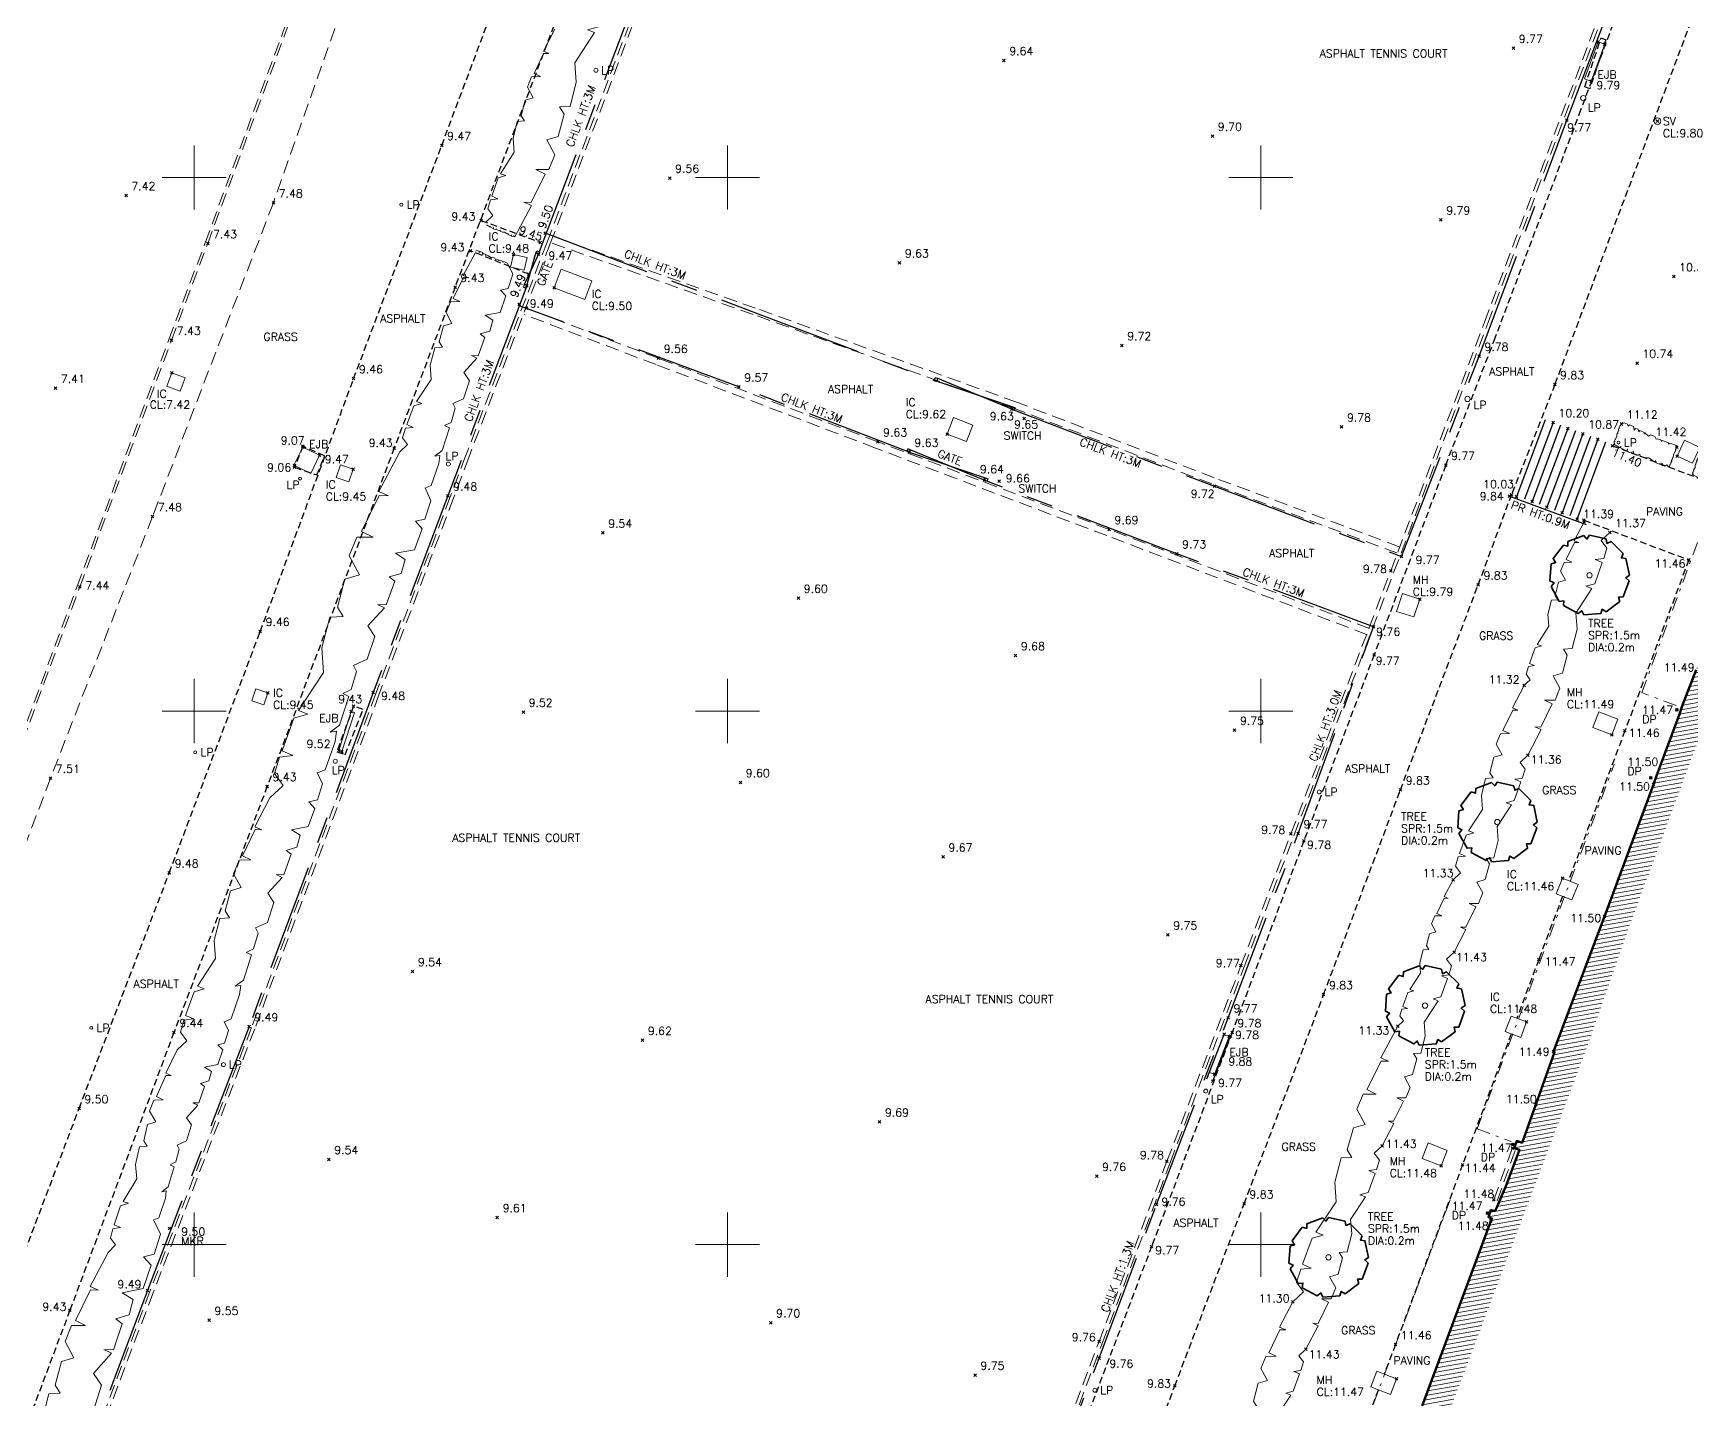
# Model space of a CAD drawing. Extents: x 521064 to 521635, y 174590 to 175241.
# Drawn here: x 521354 to 521416.2, y 174914.2 to 174965.4 of the extents above; entities that cross this region are included whole.
import ezdxf
from ezdxf.enums import TextEntityAlignment as Align

# ---------------------------------------------------------------- set-up
doc = ezdxf.new("R2010")
doc.units = 0
doc.header["$PDMODE"] = 3
doc.header["$PDSIZE"] = 0.05
for name, pattern in [('Centre', [7, 4, -1, 1, -1]), ('DASHDOT', [1, 0.5, -0.25, 0, -0.25]), ('DASHED', [0.75, 0.5, -0.25]), ('HIDDEN', [0.375, 0.25, -0.125])]:
    doc.linetypes.add(name, pattern=pattern)
doc.layers.get('0').update_dxf_attribs({"linetype": 'CONTINUOUS', "lineweight": 18})
for name, color, linetype, lineweight in [('I031G_SURVEY-GRID', 7, 'CONTINUOUS', 18), ('I277G_CANOPY', 30, 'DASHDOT', 18), ('I904G_HATCHING', 62, 'CONTINUOUS', 18), ('I910T_TXT-GEN-S', 7, 'CONTINUOUS', 13), ('I917G_BUILDING', 3, 'CONTINUOUS', 50), ('I923G_SURVEY-POINT', 7, 'CONTINUOUS', 18), ('I923T_SURVEY-LEVEL', 7, 'CONTINUOUS', 13), ('I941G_TREE', 72, 'CONTINUOUS', 18), ('I941G_TREE-VEG', 6, 'CONTINUOUS', 35), ('I941T_TREE-TXT', 82, 'CONTINUOUS', 13), ('I960G_COVER', 1, 'CONTINUOUS', 18), ('I960T_COVER-TXT', 1, 'CONTINUOUS', 13), ('I963G_SW', 200, 'DASHED', 18), ('I976G_ST-FURN', 220, 'CONTINUOUS', 18), ('I976T_ST-FURN-TXT', 220, 'CONTINUOUS', 13), ('I991G_SLOPE', 21, 'DASHED', 18), ('I995G_VEGETATION', 102, 'CONTINUOUS', 18)]:
    doc.layers.add(name, color=color, linetype=linetype, lineweight=lineweight)
for name, color, linetype in [('I240G_STAIR', 10, 'CONTINUOUS'), ('I940G_SURFACE', 200, 'HIDDEN'), ('I971G_FENCE', 5, 'Centre'), ('I973G_GATE', 20, 'CONTINUOUS')]:
    doc.layers.add(name, color=color, linetype=linetype)
doc.styles.add('MONOTXT', font='simplex.shx')

# ---------------------------------------------------------------- blocks, each defined once
blk = doc.blocks.new('HEL Vegitation')
at = {"color": 0, "linetype": 'ByBlock'}
blk.add_polyline3d([(0, 0, 0), (0.0922, -0.0113, 0), (0.0935, 0.0101, 0), (0.0995, -0.0077, 0), (0.1821, -0.0154, 0), (0.1845, 0.0113, 0), (0.197, -0.0202, 0), (0.2387, -0.0214, 0), (0.2678, 0.0125, 0), (0.2868, -0.0125, 0), (0.3463, -0.0065, 0), (0.3601, 0.0113, 0), (0.3714, -0.0138, 0), (0.4361, -0.0065, 0), (0.4826, 0.015, 0), (0.5749, -0.0053, 0), (0.5749, 0.015, 0), (0.5927, -0.0089, 0), (0.6647, -0.0077, 0), (0.6659, 0.0166, 0), (0.6788, -0.0077, 0), (0.714, -0.0053, 0), (0.7306, 0.0202, 0), (0.7646, 0.0036, 0)], dxfattribs=at)
blk = doc.blocks.new('HER Vegitation')
at = {"color": 0, "linetype": 'ByBlock'}
blk.add_polyline3d([(-0.00004, -0.00003, 0), (0.00496, 0.00717, 0), (0.01646, 0.00967, 0), (0.02056, 0.00527, 0), (0.02246, 0.01117, 0), (0.03586, 0.01367, 0), (0.04366, 0.00467, 0), (0.04396, 0.01187, 0), (0.05246, 0.01397, 0), (0.05806, 0.00867, 0), (0.05866, 0.01307, 0), (0.07366, 0.01587, 0), (0.07616, 0.01117, 0), (0.07586, 0.01587, 0), (0.09056, 0.01277, 0), (0.09396, 0.01967, 0), (0.10836, 0.02277, 0), (0.11586, 0.01747, 0), (0.11806, 0.02087, 0), (0.12926, 0.02367, 0), (0.13396, 0.02057, 0), (0.13366, 0.02467, 0), (0.15176, 0.02867, 0), (0.15836, 0.02587, 0), (0.15586, 0.02897, 0), (0.16176, 0.03147, 0), (0.17966, 0.03497, 0), (0.18366, 0.03187, 0)], dxfattribs=at)

msp = doc.modelspace()

# ---------------------------------------------------------------- hatches: boundary and pattern name
at = {"layer": 'I904G_HATCHING'}
h = msp.add_hatch(dxfattribs=at)
h.set_pattern_fill('ANSI31', color=256, scale=0.05, angle=325, style=0)
h.paths.add_polyline_path([(521444.647, 174870.129), (521444.767, 174870.488), (521444.74, 174870.5), (521448.45, 174880.371), (521449.941, 174884.328), (521450.825, 174886.529), (521450.847, 174886.52), (521450.926, 174886.782), (521450.891, 174886.795), (521451.299, 174887.88), (521451.756, 174889.095), (521452.087, 174889.949), (521456.936, 174902.777), (521456.966, 174902.77), (521457.046, 174902.981), (521457.017, 174902.992), (521457.914, 174905.372), (521457.945, 174905.361), (521458.022, 174905.548), (521457.983, 174905.561), (521458.276, 174906.369), (521462.956, 174918.783), (521466.072, 174927.188), (521464.076, 174927.947), (521468.769, 174940.432, 0.955868), (521469.475, 174942.331), (521471.148, 174946.743), (521474.224, 174954.819), (521476.207, 174954.068), (521476.515, 174954.891), (521477.009, 174956.195), (521478.199, 174959.33), (521484.138, 174974.996), (521479.855, 174976.619), (521476.932, 174977.669), (521452.975, 174986.679), (521435.919, 174993.099), (521428.128, 174972.416), (521429.781, 174971.785), (521430.021, 174971.695), (521433.184, 174970.506), (521434.896, 174969.868), (521438.341, 174968.558), (521441.761, 174967.264), (521445.161, 174965.981), (521448.596, 174964.682), (521455.487, 174962.087), (521455.476, 174962.053), (521458.891, 174960.794), (521462.306, 174959.518), (521465.737, 174958.179), (521469.249, 174956.851), (521468.581, 174955.061), (521467.259, 174951.617), (521465.972, 174948.192), (521464.688, 174944.765), (521463.391, 174941.344), (521462.079, 174937.939), (521459.635, 174931.417), (521459.531, 174931.156), (521458.957, 174929.762), (521455.448, 174931.078), (521445.427, 174934.864), (521445.465, 174934.963), (521438.391, 174937.632), (521438.321, 174937.524), (521426.616, 174941.938), (521417.773, 174945.266), (521416.325, 174941.546), (521415.787, 174940.154), (521415.691, 174939.877), (521414.834, 174937.565), (521414.715, 174937.25), (521412.878, 174932.304), (521410.966, 174927.233), (521411.009, 174927.217), (521410.308, 174925.256), (521409.793, 174923.815), (521409.59, 174923.888), (521409.494, 174923.62), (521409.698, 174923.548), (521409.18, 174922.188), (521408.779, 174921.257), (521408.62, 174921.301), (521408.527, 174921.035), (521408.66, 174920.981), (521406.041, 174913.956), (521403.64, 174907.539), (521403.456, 174907.607), (521403.356, 174907.319), (521403.545, 174907.242), (521403.116, 174906.1), (521402.687, 174904.959), (521402.489, 174905.026), (521402.381, 174904.749), (521402.512, 174904.698), (521400.204, 174898.475), (521397.783, 174892.059), (521397.488, 174891.278), (521397.359, 174891.328), (521397.239, 174891.054), (521397.38, 174890.992), (521396.52, 174888.719), (521396.373, 174888.768), (521396.268, 174888.45), (521396.4, 174888.401), (521395.133, 174885.032), (521394.064, 174882.186), (521391.344, 174874.988), (521391.205, 174875.039), (521391.1, 174874.758), (521391.239, 174874.706), (521390.381, 174872.417), (521390.233, 174872.468), (521390.129, 174872.209), (521390.282, 174872.151), (521389.991, 174871.374), (521387.524, 174864.847), (521385.209, 174858.708), (521385.068, 174858.75), (521384.958, 174858.474), (521385.136, 174858.407), (521384.273, 174856.101), (521384.088, 174856.17), (521383.989, 174855.89), (521384.052, 174855.867), (521381.594, 174849.288), (521380.194, 174845.644), (521379.181, 174842.622), (521379.088, 174842.652), (521379.001, 174842.443), (521378.918, 174842.471), (521378.816, 174842.195), (521378.98, 174842.128), (521378.557, 174841.01), (521378.112, 174839.834), (521377.944, 174839.891), (521377.84, 174839.615), (521383.072, 174837.632), (521382.984, 174837.365), (521384.935, 174836.605), (521385.08, 174836.977), (521386.169, 174836.562), (521388.506, 174835.674), (521388.352, 174835.271), (521393.371, 174833.441), (521399.888, 174830.984), (521407.686, 174828.049), (521413.363, 174825.908), (521419.126, 174823.735), (521420.925, 174823.05), (521421.045, 174823.324), (521426.282, 174821.35), (521427.354, 174824.203), (521427.32, 174824.215), (521427.478, 174824.647), (521431.499, 174835.309), (521432.254, 174837.309), (521433.387, 174840.315), (521433.432, 174840.298), (521433.501, 174840.492), (521433.46, 174840.512), (521434.167, 174842.391), (521436.187, 174847.758), (521438.541, 174854), (521438.591, 174853.981), (521438.659, 174854.174), (521438.603, 174854.195), (521439.179, 174855.772), (521439.467, 174856.559), (521439.537, 174856.534), (521439.624, 174856.779), (521439.578, 174856.801), (521442.591, 174864.822), (521444.411, 174869.65), (521444.599, 174870.147)])
h.paths.add_polyline_path([(521438.717, 174857.381), (521435.251, 174848.11), (521431.729, 174838.752), (521425.657, 174822.654), (521420.511, 174824.595), (521420.393, 174824.326), (521413.716, 174826.844), (521400.241, 174831.919), (521394.66, 174834.024), (521394.785, 174834.358), (521384.508, 174838.264), (521384.366, 174837.9), (521384.23, 174837.953), (521384.32, 174838.228), (521379.294, 174840.133), (521380.232, 174842.61), (521381.135, 174845.306), (521382.53, 174848.934), (521384.99, 174855.516), (521386.144, 174858.355), (521388.459, 174864.494), (521390.927, 174871.022), (521392.331, 174874.771), (521412.215, 174927.383), (521413.816, 174931.956), (521415.653, 174936.902), (521416.719, 174939.791), (521418.346, 174943.982), (521426.264, 174941.002), (521426.263, 174941.002), (521437.969, 174936.588), (521445.074, 174933.929), (521459.59, 174928.444), (521463.016, 174937.589), (521465.624, 174944.414), (521466.908, 174947.841), (521469.518, 174954.712), (521470.534, 174957.435), (521466.09, 174959.114), (521462.656, 174960.455), (521459.241, 174961.73), (521455.839, 174963.023), (521448.948, 174965.618), (521445.514, 174966.917), (521442.114, 174968.2), (521438.696, 174969.492), (521429.424, 174973.021), (521436.502, 174991.811), (521452.622, 174985.743), (521482.836, 174974.381), (521475.623, 174955.358), (521473.644, 174956.108), (521470.213, 174947.099), (521468.539, 174942.685), (521467.833, 174940.784), (521462.789, 174927.366), (521464.79, 174926.606), (521462.019, 174919.134), (521457.341, 174906.722), (521456, 174903.131), (521451.152, 174890.302), (521449.005, 174884.68), (521444.766, 174873.426), (521443.663, 174870.5)], flags=16)

# ---------------------------------------------------------------- linework, layer by layer
at = {"layer": 'I031G_SURVEY-GRID'}
for p, q in [((521360, 174961.2), (521360, 174958.8)), ((521380, 174961.2), (521380, 174958.8)), ((521400, 174961.2), (521400, 174958.8)), ((521358.8, 174960), (521361.2, 174960)), ((521378.8, 174960), (521381.2, 174960)), ((521398.8, 174960), (521401.2, 174960)), ((521360, 174941.2), (521360, 174938.8)), ((521380, 174941.2), (521380, 174938.8)), ((521400, 174941.2), (521400, 174938.8)), ((521358.8, 174940), (521361.2, 174940)), ((521378.8, 174940), (521381.2, 174940)), ((521398.8, 174940), (521401.2, 174940)), ((521360, 174921.2), (521360, 174918.8)), ((521380, 174921.2), (521380, 174918.8)), ((521400, 174921.2), (521400, 174918.8)), ((521358.8, 174920), (521361.2, 174920)), ((521378.8, 174920), (521381.2, 174920)), ((521398.8, 174920), (521401.2, 174920))]:
    msp.add_line(p, q, dxfattribs=at)
at = {"layer": 'I240G_STAIR'}
for points in [[(521410.656, 174950.919, 10.027), (521409.583, 174948.025, 10.026)], [(521410.957, 174950.815, 10.203), (521409.881, 174947.946, 10.199)], [(521411.233, 174950.715, 10.367), (521410.166, 174947.848, 10.37)], [(521411.504, 174950.589, 10.537), (521410.435, 174947.744, 10.534)], [(521411.799, 174950.497, 10.709), (521410.717, 174947.636, 10.708)], [(521412.072, 174950.39, 10.874), (521411.005, 174947.511, 10.884)], [(521412.355, 174950.286, 11.046), (521411.291, 174947.422, 11.058)], [(521412.634, 174950.184, 11.222), (521411.578, 174947.314, 11.226)], [(521411.861, 174947.189, 11.394), (521412.933, 174950.089, 11.387)], [(521397.965, 174926.215, 9.773), (521398.628, 174927.909, 9.783)], [(521398.198, 174926.124, 9.773), (521398.861, 174927.818, 9.783)]]:
    msp.add_polyline3d(points, dxfattribs=at)
at = {"layer": 'I277G_CANOPY'}
for q in [(521413.246, 174938.014, 14.558), (521409.376, 174923.862, 14.403)]:
    msp.add_line((521408.11, 174924.343, 14.531), q, dxfattribs=at)
for points in [[(521414.279, 174940.691, 14.532), (521416.787, 174947.429, 14.536)], [(521415.569, 174940.21, 14.401), (521414.279, 174940.691, 14.532)], [(521407.098, 174921.68, 14.53), (521401.962, 174908.032, 14.517), (521403.218, 174907.557, 14.391)]]:
    msp.add_polyline3d(points, dxfattribs=at)
at = {"layer": 'I917G_BUILDING'}
msp.add_polyline3d([(521406.041, 174913.956, 11.486), (521408.66, 174920.981, 11.48), (521408.527, 174921.035, 11.48), (521408.62, 174921.301, 11.48), (521408.779, 174921.257, 11.48), (521409.18, 174922.188, 11.48), (521409.698, 174923.548, 11.47), (521409.494, 174923.62, 11.47), (521409.59, 174923.888, 11.47), (521409.793, 174923.815, 11.47), (521410.308, 174925.256, 11.503), (521411.009, 174927.217, 11.495), (521410.966, 174927.233, 11.49), (521412.878, 174932.304, 11.497), (521414.715, 174937.25, 11.5), (521414.834, 174937.565, 11.5), (521415.691, 174939.877, 11.47), (521415.787, 174940.154, 11.47), (521416.325, 174941.546, 11.493)], dxfattribs=at)
at = {"layer": 'I923G_SURVEY-POINT'}
for p in [(521409.47, 174964.837, 9.774), (521412.642, 174965.081, 9.861), (521412.892, 174964.987, 9.783), (521390.363, 174964.383, 9.64), (521412.376, 174963.602, 9.789), (521411.474, 174962.146, 9.775), (521414.871, 174962.105, 9.796), (521369.281, 174961.2, 9.465), (521398.183, 174961.548, 9.701), (521377.832, 174959.976, 9.556), (521357.441, 174959.324, 7.417), (521362.967, 174959.047, 7.48), (521370.762, 174958.389, 9.434), (521373.154, 174957.903, 9.495), (521406.749, 174958.408, 9.789), (521360.503, 174957.518, 7.435), (521370.356, 174957.246, 9.426), (521372.974, 174957.564, 9.451), (521371.969, 174957.107, 9.477), (521372.906, 174957.121, 9.471), (521386.447, 174956.799, 9.627), (521372.545, 174956.372, 9.481), (521415.482, 174956.28, 10.363), (521369.779, 174955.882, 9.428), (521372.469, 174955.94, 9.49), (521373.49, 174955.862, 9.503), (521372.187, 174955.242, 9.493), (521372.457, 174955.093, 9.494), (521359.144, 174953.897, 7.426), (521394.785, 174953.703, 9.72), (521377.403, 174953.22, 9.56), (521408.181, 174953.3, 9.775), (521414.102, 174953.041, 10.741), (521359.157, 174952.674, 7.424), (521365.975, 174952.457, 9.455), (521411.018, 174952.237, 9.83), (521354.797, 174952.104, 7.41), (521380.423, 174952.145, 9.573), (521390.657, 174951.311, 9.632), (521388.234, 174950.376, 9.62), (521391.126, 174950.959, 9.651), (521403.025, 174950.649, 9.784), (521410.957, 174950.815, 10.203), (521411.504, 174950.589, 10.537), (521412.072, 174950.39, 10.874), (521413.52, 174950.757, 11.121), (521364.065, 174949.89, 9.435), (521364.073, 174949.925, 9.066), (521367.496, 174949.855, 9.426), (521385.632, 174950.091, 9.629), (521412.634, 174950.184, 11.222), (521413.18, 174949.944, 11.399), (521415.599, 174949.891, 11.416), (521363.762, 174949.14, 9.058), (521363.764, 174949.196, 9.437), (521364.693, 174949.587, 9.468), (521386.808, 174949.703, 9.63), (521406.927, 174949.213, 9.77), (521415.606, 174949.546, 11.475), (521365.957, 174949.061, 9.45), (521389.625, 174948.647, 9.636), (521390.185, 174948.616, 9.656), (521369.508, 174948.062, 9.483), (521398.253, 174948.425, 9.722), (521409.324, 174948.056, 9.838), (521409.394, 174948.101, 9.823), (521409.583, 174948.025, 10.026), (521358.436, 174947.293, 7.479), (521410.166, 174947.848, 10.37), (521410.717, 174947.636, 10.708), (521411.291, 174947.422, 11.058), (521375.322, 174946.676, 9.541), (521394.306, 174946.807, 9.694), (521411.861, 174947.189, 11.394), (521412.11, 174947.152, 11.382), (521412.116, 174947.089, 11.298), (521413.078, 174946.696, 11.374), (521396.844, 174945.897, 9.728), (521405.275, 174945.786, 9.775), (521416.043, 174945.662, 11.456), (521404.867, 174945.258, 9.779), (521355.704, 174944.649, 7.437), (521382.655, 174944.231, 9.602), (521405.951, 174944.191, 9.789), (521408.147, 174944.727, 9.831), (521362.475, 174942.986, 9.462), (521404.217, 174943.156, 9.762), (521390.796, 174942.076, 9.675), (521404.246, 174942.11, 9.775), (521362.755, 174940.682, 9.447), (521366.712, 174940.688, 9.476), (521409.864, 174940.951, 11.315), (521365.888, 174939.987, 9.516), (521365.968, 174940.188, 9.43), (521372.339, 174939.959, 9.525), (521415.589, 174940.039, 11.475), (521399.013, 174939.285, 9.754), (521413.648, 174939.263, 11.46), (521413.159, 174939.111, 11.486), (521365.415, 174938.517, 9.495), (521365.533, 174938.474, 9.513), (521410.004, 174938.344, 11.36), (521354.607, 174937.481, 7.509), (521380.48, 174937.322, 9.599), (521414.614, 174937.495, 11.497), (521362.735, 174937.177, 9.431), (521405.228, 174937.042, 9.831), (521414.715, 174937.25, 11.497), (521401.125, 174935.402, 9.78), (521401.394, 174935.411, 9.771), (521401.608, 174935.133, 9.776), (521388.082, 174934.532, 9.668), (521359.063, 174933.936, 9.476), (521407.203, 174933.675, 11.334), (521411.302, 174933.733, 11.459), (521412.878, 174932.304, 11.497), (521396.511, 174931.607, 9.745), (521399.249, 174930.457, 9.771), (521407.24, 174930.967, 11.431), (521410.415, 174930.688, 11.468), (521368.187, 174930.24, 9.54), (521402.35, 174929.372, 9.83), (521362.052, 174928.17, 9.486), (521398.771, 174928.506, 9.774), (521405.129, 174928.184, 11.329), (521409.961, 174928.35, 11.477), (521359.239, 174927.957, 9.436), (521376.809, 174927.661, 9.615), (521398.621, 174927.893, 9.88), (521398.808, 174927.807, 9.884), (521398.861, 174927.818, 9.783), (521398.916, 174927.949, 9.785), (521410.966, 174927.233, 11.49), (521398.198, 174926.124, 9.773), (521398.261, 174926.384, 9.882), (521355.68, 174925.101, 9.495), (521410.308, 174925.256, 11.503), (521385.7, 174924.601, 9.694), (521404.543, 174923.709, 11.427), (521409.427, 174923.622, 11.475), (521409.446, 174923.757, 11.467), (521365.05, 174923.196, 9.541), (521396.475, 174923.124, 9.777), (521407.563, 174922.997, 11.438), (521393.841, 174922.561, 9.761), (521406.754, 174922.951, 11.485), (521396.078, 174921.502, 9.763), (521399.367, 174921.534, 9.832), (521408.489, 174921.18, 11.472), (521408.736, 174921.686, 11.477), (521359.074, 174920.607, 9.501), (521371.363, 174921.022, 9.612), (521408.623, 174920.896, 11.482), (521395.9, 174919.936, 9.773), (521358.243, 174918.281, 9.493), (521355.335, 174917.539, 9.435), (521401.195, 174917.86, 11.298), (521360.554, 174917.166, 9.55), (521381.62, 174917.076, 9.705), (521393.931, 174916.373, 9.764), (521405.043, 174916.255, 11.455), (521393.927, 174915.745, 9.755), (521401.686, 174916.085, 11.435), (521389.28, 174915.113, 9.747), (521405.085, 174914.971, 11.475), (521396.769, 174914.706, 9.827)]:
    msp.add_point(p, dxfattribs=at)
at = {"layer": 'I940G_SURFACE'}
for points in [[(521381.077, 174985.982, 9.447), (521377.495, 174976.435, 9.441), (521373.612, 174966.027, 9.428), (521369.779, 174955.882, 9.428), (521367.496, 174949.855, 9.426), (521362.735, 174937.177, 9.431), (521359.239, 174927.957, 9.436), (521355.335, 174917.539, 9.435), (521352.13, 174909.019, 9.437), (521348.759, 174900.26, 9.442), (521346.357, 174893.985, 9.433)], [(521352.052, 174915.535, 9.466), (521355.68, 174925.101, 9.495), (521359.063, 174933.936, 9.476), (521362.475, 174942.986, 9.462), (521365.975, 174952.457, 9.455), (521369.281, 174961.2, 9.465), (521372.459, 174969.683, 9.469), (521375.834, 174978.644, 9.47), (521378.03, 174984.599, 9.462), (521377.534, 174984.889, 9.452)], [(521406.927, 174949.213, 9.77), (521408.748, 174953.887, 9.788), (521411.934, 174962.362, 9.787), (521415.821, 174972.674, 9.785), (521419.579, 174982.655, 9.798)], [(521422.236, 174982.02, 9.854), (521419.861, 174975.709, 9.842), (521419.963, 174975.677, 9.834), (521418.874, 174972.779, 9.851), (521418.75, 174972.831, 9.846), (521416.247, 174966.18, 9.848), (521411.018, 174952.237, 9.83), (521409.394, 174948.101, 9.823), (521409.394, 174948.101, 9.823)], [(521413.18, 174949.944, 11.399), (521422.784, 174946.32, 11.478), (521432.005, 174942.822, 11.503), (521436.633, 174941.09, 11.507), (521441.508, 174939.258, 11.495), (521444.778, 174947.927, 11.461), (521447.96, 174956.404, 11.462), (521449.767, 174961.175, 11.501)], [(521370.762, 174958.389, 9.434), (521372.974, 174957.564, 9.451)], [(521372.545, 174956.372, 9.481), (521370.356, 174957.246, 9.426)], [(521406.927, 174949.213, 9.77), (521404.246, 174942.11, 9.775), (521401.608, 174935.133, 9.776), (521398.916, 174927.949, 9.785), (521395.9, 174919.936, 9.773), (521393.096, 174912.553, 9.778), (521390.448, 174905.505, 9.803), (521387.962, 174898.824, 9.791), (521387.376, 174897.417, 9.753)], [(521392.817, 174904.191, 9.811), (521394.183, 174907.892, 9.804), (521396.769, 174914.706, 9.827), (521399.367, 174921.534, 9.832), (521402.35, 174929.372, 9.83), (521405.228, 174937.042, 9.831), (521408.147, 174944.727, 9.831), (521409.394, 174948.101, 9.823)], [(521412.11, 174947.152, 11.382), (521416.043, 174945.662, 11.456), (521413.648, 174939.263, 11.46), (521411.529, 174933.643, 11.465)], [(521411.309, 174933.059, 11.466), (521410.415, 174930.688, 11.468), (521409.599, 174928.487, 11.46)], [(521409.382, 174927.902, 11.457), (521407.563, 174922.997, 11.438), (521405.043, 174916.255, 11.455), (521404.624, 174915.151, 11.456)], [(521404.401, 174914.563, 11.456), (521403.341, 174911.77, 11.457), (521401.991, 174908.14, 11.461), (521397.711, 174909.794, 11.391)]]:
    msp.add_polyline3d(points, dxfattribs=at)
for points in [[(521412.755, 174965.224, 9.858), (521412.938, 174965.151, 9.863), (521412.327, 174963.314, 9.882), (521412.139, 174963.395, 9.876)], [(521364.886, 174949.562, 9.366), (521364.073, 174949.925, 9.066), (521363.762, 174949.14, 9.058), (521364.598, 174948.846, 9.325)], [(521366.333, 174940.061, 9.416), (521365.968, 174940.188, 9.43), (521365.345, 174938.471, 9.409), (521365.657, 174938.364, 9.424)]]:
    msp.add_polyline3d(points, close=True, dxfattribs=at)
at = {"layer": 'I941G_TREE'}
for centre in [(521412.321, 174945.088), (521408.863, 174935.837), (521406.152, 174928.96), (521402.533, 174919.522)]:
    msp.add_circle(centre, 0.1, dxfattribs=at)
at = {"layer": 'I941G_TREE-VEG'}
for points in [[(521411.339, 174946.222), (521410.957, 174945.711), (521411.047, 174945.563), (521410.882, 174945.511)], [(521412.108, 174946.573), (521411.51, 174946.35), (521411.506, 174946.177), (521411.339, 174946.222)], [(521412.944, 174946.452), (521412.321, 174946.588), (521412.224, 174946.444), (521412.108, 174946.573)], [(521413.583, 174945.899), (521413.132, 174946.35), (521412.973, 174946.282), (521412.944, 174946.452)], [(521410.882, 174945.511), (521410.837, 174944.874), (521410.992, 174944.799), (521410.882, 174944.665)], [(521413.821, 174945.088), (521413.686, 174945.711), (521413.515, 174945.74), (521413.583, 174945.899)], [(521413.583, 174944.277), (521413.806, 174944.874), (521413.678, 174944.991), (521413.821, 174945.088)], [(521410.882, 174944.665), (521411.188, 174944.106), (521411.36, 174944.126), (521411.339, 174943.954)], [(521412.944, 174943.723), (521413.455, 174944.106), (521413.41, 174944.273), (521413.583, 174944.277)], [(521411.339, 174943.954), (521411.899, 174943.649), (521412.032, 174943.759), (521412.108, 174943.603)], [(521412.108, 174943.603), (521412.744, 174943.649), (521412.797, 174943.814), (521412.944, 174943.723)], [(521407.88, 174936.97), (521407.498, 174936.46), (521407.589, 174936.312), (521407.424, 174936.259)], [(521408.649, 174937.321), (521408.052, 174937.099), (521408.048, 174936.926), (521407.88, 174936.97)], [(521409.486, 174937.201), (521408.863, 174937.337), (521408.766, 174937.193), (521408.649, 174937.321)], [(521410.125, 174936.648), (521409.674, 174937.099), (521409.515, 174937.03), (521409.486, 174937.201)], [(521407.424, 174936.259), (521407.378, 174935.623), (521407.534, 174935.548), (521407.424, 174935.414)], [(521410.363, 174935.837), (521410.227, 174936.46), (521410.056, 174936.489), (521410.125, 174936.648)], [(521410.125, 174935.026), (521410.348, 174935.623), (521410.219, 174935.74), (521410.363, 174935.837)], [(521407.424, 174935.414), (521407.729, 174934.854), (521407.901, 174934.875), (521407.88, 174934.703)], [(521409.486, 174934.472), (521409.996, 174934.854), (521409.952, 174935.022), (521410.125, 174935.026)], [(521407.88, 174934.703), (521408.44, 174934.398), (521408.574, 174934.508), (521408.649, 174934.352)], [(521408.649, 174934.352), (521409.285, 174934.398), (521409.338, 174934.563), (521409.486, 174934.472)], [(521405.17, 174930.094), (521404.788, 174929.583), (521404.878, 174929.435), (521404.713, 174929.383)], [(521405.938, 174930.445), (521405.341, 174930.222), (521405.337, 174930.049), (521405.17, 174930.094)], [(521406.775, 174930.325), (521406.152, 174930.46), (521406.055, 174930.317), (521405.938, 174930.445)], [(521407.414, 174929.771), (521406.963, 174930.222), (521406.804, 174930.154), (521406.775, 174930.325)], [(521404.713, 174929.383), (521404.667, 174928.747), (521404.823, 174928.671), (521404.713, 174928.538)], [(521407.652, 174928.96), (521407.516, 174929.583), (521407.346, 174929.612), (521407.414, 174929.771)], [(521407.414, 174928.149), (521407.637, 174928.747), (521407.509, 174928.863), (521407.652, 174928.96)], [(521404.713, 174928.538), (521405.018, 174927.978), (521405.19, 174927.998), (521405.17, 174927.827)], [(521406.775, 174927.596), (521407.286, 174927.978), (521407.241, 174928.145), (521407.414, 174928.149)], [(521405.17, 174927.827), (521405.729, 174927.521), (521405.863, 174927.631), (521405.938, 174927.475)], [(521405.938, 174927.475), (521406.575, 174927.521), (521406.627, 174927.686), (521406.775, 174927.596)], [(521401.55, 174920.655), (521401.168, 174920.145), (521401.258, 174919.997), (521401.093, 174919.944)], [(521402.319, 174921.007), (521401.722, 174920.784), (521401.718, 174920.611), (521401.55, 174920.655)], [(521403.156, 174920.886), (521402.533, 174921.022), (521402.436, 174920.878), (521402.319, 174921.007)], [(521403.795, 174920.333), (521403.344, 174920.784), (521403.184, 174920.716), (521403.156, 174920.886)], [(521401.093, 174919.944), (521401.048, 174919.308), (521401.204, 174919.233), (521401.093, 174919.099)], [(521404.033, 174919.522), (521403.897, 174920.145), (521403.726, 174920.174), (521403.795, 174920.333)], [(521403.795, 174918.711), (521404.017, 174919.308), (521403.889, 174919.425), (521404.033, 174919.522)], [(521401.093, 174919.099), (521401.399, 174918.54), (521401.571, 174918.56), (521401.55, 174918.388)], [(521403.156, 174918.157), (521403.666, 174918.54), (521403.621, 174918.707), (521403.795, 174918.711)], [(521401.55, 174918.388), (521402.11, 174918.083), (521402.244, 174918.193), (521402.319, 174918.037)], [(521402.319, 174918.037), (521402.955, 174918.083), (521403.008, 174918.248), (521403.156, 174918.157)]]:
    msp.add_lwpolyline(points, dxfattribs=at)
at = {"layer": 'I960G_COVER'}
for points in [[(521371.969, 174957.107, 9.477), (521372.477, 174956.993, 9.477), (521372.37, 174956.517, 9.489), (521371.862, 174956.631, 9.489)], [(521373.49, 174955.862, 9.503), (521374.64, 174955.425, 9.518), (521374.905, 174956.124, 9.516), (521373.755, 174956.561, 9.5)], [(521359.157, 174952.674, 7.424), (521358.967, 174952.175, 7.438), (521359.47, 174951.983, 7.424), (521359.66, 174952.483, 7.409)], [(521388.234, 174950.376, 9.62), (521388.954, 174950.096, 9.628), (521389.196, 174950.719, 9.627), (521388.476, 174950.999, 9.618)], [(521415.606, 174949.546, 11.475), (521416.187, 174949.284, 11.471), (521416.457, 174949.882, 11.473), (521415.876, 174950.145, 11.477)], [(521365.957, 174949.061, 9.45), (521365.486, 174949.225, 9.448), (521365.323, 174948.756, 9.451), (521365.793, 174948.592, 9.452)], [(521405.951, 174944.191, 9.789), (521405.736, 174943.526, 9.788), (521405.087, 174943.736, 9.78), (521405.302, 174944.401, 9.782)], [(521362.755, 174940.682, 9.447), (521362.605, 174940.23, 9.443), (521362.162, 174940.377, 9.451), (521362.313, 174940.829, 9.455)], [(521413.159, 174939.111, 11.486), (521412.447, 174939.388, 11.493), (521412.675, 174939.974, 11.487), (521413.387, 174939.698, 11.48)], [(521411.302, 174933.733, 11.459), (521411.073, 174933.152, 11.467), (521411.662, 174932.92, 11.47), (521411.891, 174933.5, 11.462)], [(521409.961, 174928.35, 11.477), (521409.381, 174928.569, 11.483), (521409.162, 174927.985, 11.484), (521409.741, 174927.766, 11.477)], [(521406.754, 174922.951, 11.485), (521406.04, 174923.228, 11.485), (521406.267, 174923.812, 11.493), (521406.981, 174923.535, 11.492)], [(521405.085, 174914.971, 11.475), (521404.858, 174914.386, 11.482), (521404.115, 174914.675, 11.469), (521404.343, 174915.26, 11.462)]]:
    msp.add_polyline3d(points, close=True, dxfattribs=at)
msp.add_circle((521414.871, 174962.105, 9.796), 0.125, dxfattribs=at)
at = {"layer": 'I963G_SW'}
for p, q in [((521373.228, 174957.567, 9.482), (521386.396, 174992.478, 9.506)), ((521373.35, 174957.522, 9.482), (521386.384, 174992.079, 9.506))]:
    msp.add_line(p, q, dxfattribs=at)
for points in [[(521351.908, 174934.693, 7.426), (521355.607, 174944.676, 7.437), (521359.048, 174953.924, 7.426), (521360.407, 174957.546, 7.435), (521363.652, 174966.335, 7.43), (521367.084, 174975.5, 7.423), (521370.467, 174984.569, 7.412), (521371.726, 174988.033, 7.4)], [(521352.004, 174934.665, 7.426), (521355.704, 174944.649, 7.437), (521359.144, 174953.897, 7.426), (521360.503, 174957.518, 7.435), (521363.748, 174966.307, 7.43), (521367.18, 174975.472, 7.423), (521370.564, 174984.542, 7.412), (521371.815, 174987.987, 7.4)], [(521404.867, 174945.258, 9.779), (521408.387, 174954.576, 9.779), (521411.259, 174962.301, 9.776), (521415.129, 174972.532, 9.777), (521419.065, 174983.002, 9.78)], [(521404.988, 174945.212, 9.779), (521408.509, 174954.53, 9.779), (521411.381, 174962.256, 9.776), (521415.25, 174972.486, 9.777), (521419.187, 174982.956, 9.78)], [(521373.228, 174957.567, 9.482), (521370.174, 174949.553, 9.485)], [(521373.349, 174957.521, 9.482), (521370.295, 174949.507, 9.485)], [(521373.422, 174957.532, 9.476), (521381.118, 174954.807, 9.566), (521390.687, 174951.364, 9.629), (521398.316, 174948.45, 9.72), (521405.1, 174945.924, 9.779)], [(521373.505, 174957.767, 9.476), (521381.201, 174955.043, 9.566), (521390.774, 174951.598, 9.629), (521398.405, 174948.683, 9.72), (521405.187, 174946.158, 9.779)], [(521403.983, 174942.859, 9.782), (521394.217, 174946.574, 9.694), (521385.544, 174949.857, 9.629), (521377.314, 174952.987, 9.56), (521372.368, 174954.859, 9.494)], [(521404.072, 174943.092, 9.782), (521394.306, 174946.807, 9.694), (521385.632, 174950.091, 9.629), (521377.403, 174953.22, 9.56), (521372.457, 174955.093, 9.494)], [(521370.174, 174949.553, 9.485), (521369.6, 174948.027, 9.483), (521366.804, 174940.653, 9.476), (521362.144, 174928.136, 9.487), (521358.335, 174918.247, 9.493), (521355.112, 174909.727, 9.484), (521360.907, 174907.49, 9.544)], [(521370.295, 174949.507, 9.485), (521369.722, 174947.981, 9.483), (521366.926, 174940.607, 9.476), (521362.265, 174928.089, 9.487), (521358.457, 174918.2, 9.493), (521355.265, 174909.765, 9.484)], [(521386.959, 174897.855, 9.782), (521389.481, 174904.56, 9.774), (521390.937, 174908.434, 9.77), (521393.931, 174916.373, 9.764), (521396.475, 174923.124, 9.777), (521399.249, 174930.457, 9.771), (521401.125, 174935.402, 9.78), (521404.867, 174945.258, 9.779)], [(521387.048, 174897.724, 9.782), (521389.603, 174904.514, 9.774), (521391.059, 174908.389, 9.77), (521394.053, 174916.327, 9.764), (521396.597, 174923.078, 9.777), (521399.37, 174930.411, 9.771), (521401.246, 174935.356, 9.78), (521404.988, 174945.212, 9.779)], [(521408.736, 174921.686, 11.477), (521409.427, 174923.622, 11.475)], [(521408.859, 174921.642, 11.477), (521409.55, 174923.578, 11.475)]]:
    msp.add_polyline3d(points, dxfattribs=at)
at = {"layer": 'I971G_FENCE'}
for points in [[(521372.906, 174957.121, 9.471), (521376.763, 174967.287, 9.478), (521381.222, 174979.183, 9.5), (521385.125, 174989.385, 9.495), (521386.507, 174993.199, 9.479)], [(521390.657, 174951.311, 9.632), (521398.253, 174948.425, 9.722), (521405.275, 174945.786, 9.775), (521408.181, 174953.3, 9.775), (521411.474, 174962.146, 9.775), (521415.502, 174972.78, 9.77), (521418.239, 174980.326, 9.779)], [(521373.218, 174957.893, 9.48), (521381.151, 174954.889, 9.566), (521387.8, 174952.367, 9.62)], [(521372.469, 174955.94, 9.49), (521369.508, 174948.062, 9.483), (521366.712, 174940.688, 9.476), (521362.052, 174928.17, 9.486), (521358.243, 174918.281, 9.493), (521355.02, 174909.761, 9.484), (521360.815, 174907.525, 9.544)], [(521386.808, 174949.703, 9.63), (521380.423, 174952.145, 9.573), (521372.222, 174955.178, 9.477)], [(521404.217, 174943.156, 9.762), (521396.844, 174945.897, 9.728), (521389.625, 174948.647, 9.636)], [(521409.324, 174948.056, 9.838), (521412.199, 174946.993, 11.345)], [(521401.394, 174935.411, 9.771), (521404.217, 174943.156, 9.762)], [(521393.927, 174915.745, 9.755), (521396.078, 174921.502, 9.763), (521398.771, 174928.506, 9.774), (521401.394, 174935.411, 9.771)], [(521391.232, 174908.648, 9.771), (521393.927, 174915.745, 9.755)]]:
    msp.add_polyline3d(points, dxfattribs=at)
at = {"layer": 'I973G_GATE'}
for points, elevation in [([(521372.468, 174955.946), (521372.374, 174955.981), (521372.339, 174955.887), (521372.433, 174955.852), (521372.468, 174955.946), (521372.812, 174957.156), (521372.847, 174957.25), (521372.941, 174957.215), (521372.906, 174957.121), (521372.812, 174957.156), (521372.906, 174957.121), (521372.374, 174955.981)], 9.471), ([(521387.845, 174952.365), (521387.88, 174952.458), (521387.786, 174952.493), (521387.751, 174952.4), (521387.845, 174952.365), (521390.692, 174951.404), (521390.785, 174951.369), (521390.75, 174951.276), (521390.657, 174951.311), (521390.692, 174951.404), (521390.657, 174951.311), (521387.88, 174952.458)], 9.632), ([(521386.813, 174949.701), (521386.848, 174949.795), (521386.754, 174949.83), (521386.719, 174949.736), (521386.813, 174949.701), (521389.66, 174948.741), (521389.754, 174948.706), (521389.718, 174948.612), (521389.625, 174948.647), (521389.66, 174948.741), (521389.625, 174948.647), (521386.848, 174949.795)], 9.636)]:
    msp.add_lwpolyline(points, dxfattribs=dict(at, elevation=elevation))
at = {"layer": 'I976G_ST-FURN'}
for points in [[(521412.376, 174963.602, 9.789), (521412.892, 174964.987, 9.783), (521412.642, 174965.08, 9.861), (521412.126, 174963.695, 9.867)], [(521364.693, 174949.587, 9.468), (521364.065, 174949.89, 9.435), (521363.737, 174949.209, 9.436), (521364.365, 174948.906, 9.469)], [(521365.888, 174939.987, 9.516), (521365.415, 174938.517, 9.495), (521365.534, 174938.479, 9.513), (521366.008, 174939.948, 9.533)], [(521398.808, 174927.807, 9.884), (521398.261, 174926.384, 9.882), (521398.069, 174926.457, 9.878), (521398.616, 174927.881, 9.88)]]:
    msp.add_polyline3d(points, close=True, dxfattribs=at)
for centre, radius in [((521375.061, 174964.012, 9.407), 0.075), ((521412.087, 174962.97, 9.757), 0.1), ((521367.763, 174958.978, 9.201), 0.055), ((521407.744, 174951.698, 9.742), 0.1), ((521413.406, 174950.059, 11.223), 0.055), ((521369.527, 174949.257, 9.425), 0.075), ((521363.968, 174948.71, 9.13), 0.055), ((521415.589, 174940.039, 11.475), 0.05), ((521360.032, 174938.452, 9.181), 0.055), ((521365.289, 174938.115, 9.381), 0.075), ((521414.614, 174937.495, 11.497), 0.05), ((521402.183, 174936.967, 9.754), 0.075), ((521356.135, 174928.125, 9.236), 0.055), ((521361.095, 174926.746, 9.392), 0.075), ((521397.931, 174925.755, 9.752), 0.075), ((521409.446, 174923.757, 11.467), 0.05), ((521408.489, 174921.18, 11.472), 0.05), ((521393.771, 174914.544, 9.747), 0.075)]:
    msp.add_circle(centre, radius, dxfattribs=at)
at = {"layer": 'I991G_SLOPE'}
msp.add_polyline3d([(521373.102, 174987.236, 7.48), (521369.653, 174977.789, 7.487), (521369.642, 174977.806, 7.479), (521366.268, 174968.41, 7.463), (521362.967, 174959.047, 7.48), (521358.436, 174947.293, 7.479), (521354.607, 174937.481, 7.509), (521351.058, 174928.102, 7.518), (521347.413, 174918.585, 7.496), (521343.773, 174910.212, 7.439), (521341.83, 174905.901, 7.416)], dxfattribs=at)

# ---------------------------------------------------------------- block references
at = {"layer": 'I995G_VEGETATION', "linetype": 'Continuous'}
for name, p, xscale, yscale, zscale, rotation in [('HEL Vegitation', (521372.023, 174957.767, 9.44), 14.29914883600843, 14.29914883600843, 14.29914883600843, 69.1965406420614), ('HEL Vegitation', (521373.515, 174965.561, 9.431), 10.06951383901134, 10.06951383901134, 10.06951383901134, 250.0380777032879), ('HEL Vegitation', (521370.958, 174958.219, 9.429), 1.513263347565639, 1.513263347565639, 1.513263347565639, 336.7509874980493), ('HEL Vegitation', (521370.545, 174957.184, 9.445), 10.44818985495995, 10.44818985495995, 10.44818985495995, 248.9319397413173), ('HER Vegitation', (521370.541, 174957.233, 9.436), 7.026359345633358, 7.026359345633358, 7.026359345633358, 328.8765312497741), ('HER Vegitation', (521371.761, 174956.757, 9.473), 48.03474133057286, 48.03474133057286, 48.03474133057286, 239.8891911282486), ('HER Vegitation', (521413.52, 174950.757, 11.121), 12.08513983903064, 12.08513983903064, 12.08513983903064, 327.5893682244034), ('HEL Vegitation', (521413.514, 174950.796, 11.12), 1.102931137634631, 1.102931137634631, 1.102931137634631, 249.9528532638427), ('HEL Vegitation', (521367.709, 174949.715, 9.418), 18.11983005354903, 18.11983005354903, 18.11983005354903, 249.1419725077045), ('HEL Vegitation', (521413.229, 174950.003, 11.333), 2.928322042504153, 2.928322042504153, 2.928322042504153, 336.9686983286703), ('HEL Vegitation', (521415.294, 174949.136, 11.408), 1.053097194606559, 1.053097194606559, 1.053097194606559, 68.56687296834774), ('HEL Vegitation', (521416.433, 174949.599, 11.436), 1.013718011402631, 1.013718011402631, 1.013718011402631, 250.5480845732932), ('HEL Vegitation', (521416.178, 174948.867, 11.419), 9.100867890929878, 9.100867890929878, 9.100867890929878, 338.3530962188715), ('HER Vegitation', (521368.652, 174948.36, 9.405), 61.20824732078713, 61.20824732078713, 61.20824732078713, 239.4755027259828), ('HEL Vegitation', (521412.116, 174947.089, 11.298), 8.550896756221427, 8.550896756221427, 8.550896756221427, 249.5753872225845), ('HEL Vegitation', (521410.004, 174938.344, 11.36), 11.6405682118744, 11.6405682118744, 11.6405682118744, 69.5167864781379), ('HEL Vegitation', (521409.864, 174940.951, 11.315), 10.13317270871648, 10.13317270871648, 10.13317270871648, 249.6432849610968), ('HEL Vegitation', (521407.24, 174930.967, 11.431), 10.30218386699663, 10.30218386699663, 10.30218386699663, 69.18553826462774), ('HER Vegitation', (521364.612, 174937.69, 9.379), 53.44518728844273, 53.44518728844273, 53.44518728844273, 239.6882725714316), ('HEL Vegitation', (521362.837, 174936.745, 9.43), 13.16291075853375, 13.16291075853375, 13.16291075853375, 249.4830214100492), ('HEL Vegitation', (521407.203, 174933.675, 11.334), 7.675765826468682, 7.675765826468682, 7.675765826468682, 249.0317488533109), ('HEL Vegitation', (521404.543, 174923.709, 11.427), 10.12598563440113, 10.12598563440113, 10.12598563440113, 69.3484995277901), ('HER Vegitation', (521361.12, 174928.36, 9.396), 42.32587651938716, 42.32587651938716, 42.32587651938716, 240.5831716784488), ('HEL Vegitation', (521405.129, 174928.184, 11.329), 14.45004906945067, 14.45004906945067, 14.45004906945067, 248.8656042862768), ('HEL Vegitation', (521359.355, 174927.302, 9.432), 10.4915855110103, 10.4915855110103, 10.4915855110103, 250.9161317033065), ('HEL Vegitation', (521401.686, 174916.085, 11.435), 10.64880346543206, 10.64880346543206, 10.64880346543206, 69.18030118481677), ('HER Vegitation', (521358.469, 174920.929, 9.417), 67.63238401358824, 67.63238401358824, 67.63238401358824, 240.692106756054), ('HEL Vegitation', (521356.768, 174919.709, 9.423), 15.48049363203505, 15.48049363203505, 15.48049363203505, 249.3407553830872), ('HEL Vegitation', (521401.195, 174917.86, 11.298), 11.5600649592771, 11.5600649592771, 11.5600649592771, 249.5282073647447), ('HEL Vegitation', (521399.107, 174909.26, 11.422), 9.542653342185593, 9.542653342185593, 9.542653342185593, 69.0272863181828)]:
    msp.add_blockref(name, p, dxfattribs=dict(at, xscale=xscale, yscale=yscale, zscale=zscale, rotation=rotation))

# ---------------------------------------------------------------- texts
at = {"layer": 'I910T_TXT-GEN-S', "style": 'MONOTXT'}
for s, p in [('ASPHALT TENNIS COURT', (521402.199, 174964.491)), ('ASPHALT', (521366.971, 174954.564)), ('GRASS', (521362.595, 174953.877)), ('ASPHALT', (521408.559, 174952.575)), ('ASPHALT', (521383.762, 174951.914)), ('SWITCH', (521390.349, 174950.17)), ('SWITCH', (521390.905, 174948.19)), ('PAVING', (521414.438, 174947.326)), ('ASPHALT', (521400.306, 174945.766)), ('GRASS', (521408.178, 174942.674)), ('ASPHALT', (521403.154, 174937.695)), ('GRASS', (521410.545, 174936.887)), ('ASPHALT TENNIS COURT', (521369.674, 174935.1)), ('PAVING', (521412.133, 174934.623)), ('ASPHALT', (521357.723, 174929.626)), ('ASPHALT TENNIS COURT', (521387.42, 174929.05)), ('GRASS', (521400.774, 174923.519)), ('ASPHALT', (521396.714, 174920.667)), ('MKR', (521359.509, 174919.987)), ('GRASS', (521403.006, 174916.64)), ('PAVING', (521404.968, 174915.507))]:
    msp.add_text(s, height=0.3, dxfattribs=at).set_placement(p)
for s, rotation, p in [('CHLK HT:3M', 69.22349, (521374.206, 174961.111)), ('CHLK HT:3M', 339.26273, (521376.091, 174957.019)), ('CHLK HT:3M', 69.40121, (521370.39, 174950.812)), ('CHLK HT:3M', 339.07064, (521381.971, 174951.651)), ('CHLK HT:3M', 339.19762, (521393.17, 174949.971)), ('PR HT:0.9M', 339.71916, (521409.344, 174947.61)), ('CHLK HT:3M', 339.6048, (521399.283, 174945.099)), ('CHLK HT:3.0M', 69.81093, (521402.075, 174938.077)), ('CHLK HT:1.3M', 69.39256, (521394.273, 174917.436))]:
    msp.add_text(s, height=0.3, rotation=rotation, dxfattribs=at).set_placement(p)
for rotation, p in [(69.55, (521373.146, 174956.399)), (339.452, (521388.338, 174949.504))]:
    msp.add_text('GATE', height=0.3, rotation=rotation, dxfattribs=at).set_placement(p, align=Align.MIDDLE)
at = {"layer": 'I923T_SURVEY-LEVEL', "style": 'MONOTXT'}
for s, p in [('9.77', (521409.67, 174965.037, 9.774)), ('9.64', (521390.563, 174964.584, 9.64)), ('9.79', (521412.576, 174963.302, 9.789)), ('9.47', (521369.481, 174961.4, 9.465)), ('9.70', (521398.383, 174961.748, 9.701)), ('9.77', (521411.484, 174961.716, 9.775)), ('CL:9.80', (521415.071, 174961.505, 9.796)), ('9.56', (521378.032, 174960.176, 9.556)), ('7.42', (521357.641, 174959.524, 7.417)), ('7.48', (521363.167, 174959.247, 7.48)), ('9.43', (521369.642, 174958.385, 9.434)), ('9.79', (521406.949, 174958.608, 9.789)), ('7.43', (521360.703, 174957.718, 7.435)), ('9.43', (521369.231, 174957.229, 9.426)), ('CL:9.48', (521371.037, 174957.188, 9.477)), ('9.63', (521386.647, 174956.999, 9.627)), ('9.47', (521373.276, 174956.916, 9.471)), ('10.36', (521415.682, 174956.48, 10.363)), ('9.43', (521369.979, 174956.082, 9.428)), ('9.49', (521372.58, 174955.122, 9.493)), ('CL:9.50', (521374.903, 174955.03, 9.503)), ('7.43', (521359.344, 174954.097, 7.426)), ('9.72', (521394.985, 174953.903, 9.72)), ('9.56', (521377.603, 174953.42, 9.56)), ('9.78', (521408.381, 174953.5, 9.775)), ('10.74', (521414.302, 174953.241, 10.741)), ('9.46', (521366.175, 174952.657, 9.455)), ('7.41', (521354.997, 174952.304, 7.41)), ('9.57', (521380.623, 174952.345, 9.573)), ('9.83', (521411.218, 174952.437, 9.83)), ('CL:7.42', (521358.328, 174951.333, 7.424)), ('CL:9.62', (521386.677, 174950.973, 9.62)), ('9.63', (521389.832, 174950.896, 9.632)), ('9.78', (521403.225, 174950.849, 9.784)), ('10.20', (521411.157, 174951.015, 10.203)), ('11.12', (521413.72, 174950.957, 11.121)), ('9.63', (521385.832, 174950.291, 9.629)), ('9.65', (521390.743, 174950.592, 9.651)), ('10.87', (521412.272, 174950.59, 10.874)), ('11.42', (521414.796, 174950.31, 11.416)), ('9.07', (521363.239, 174949.993, 9.066)), ('9.43', (521366.538, 174949.9, 9.426)), ('9.63', (521387.008, 174949.903, 9.63)), ('9.06', (521362.733, 174948.978, 9.058)), ('9.47', (521364.893, 174949.287, 9.468)), ('9.64', (521389.462, 174948.91, 9.636)), ('9.77', (521407.127, 174949.413, 9.77)), ('9.48', (521369.708, 174948.262, 9.483)), ('9.66', (521390.432, 174948.572, 9.656)), ('10.03', (521408.332, 174948.354, 10.026)), ('CL:9.45', (521364.932, 174947.888, 9.45)), ('9.72', (521397.364, 174947.994, 9.722)), ('9.84', (521408.203, 174947.898, 9.838)), ('7.48', (521358.636, 174947.493, 7.479)), ('9.69', (521394.506, 174947.007, 9.694)), ('11.39', (521412.08, 174947.234, 11.394)), ('9.54', (521375.522, 174946.876, 9.541)), ('11.37', (521413.278, 174946.896, 11.374)), ('9.73', (521397.044, 174946.097, 9.728)), ('9.78', (521403.824, 174945.174, 9.779)), ('9.77', (521405.797, 174945.511, 9.775)), ('11.46', (521414.761, 174945.378, 11.456)), ('7.44', (521355.916, 174944.55, 7.437)), ('9.83', (521408.347, 174944.927, 9.831)), ('9.60', (521382.855, 174944.431, 9.602)), ('CL:9.79', (521405.693, 174944.318, 9.789)), ('9.46', (521362.675, 174943.187, 9.462)), ('9.76', (521404.32, 174942.819, 9.762)), ('9.68', (521390.996, 174942.276, 9.675)), ('9.77', (521404.302, 174941.735, 9.775)), ('11.49', (521415.103, 174941.487, 11.493)), ('11.32', (521408.537, 174941.026, 11.315)), ('9.43', (521365.398, 174940.295, 9.43)), ('9.48', (521367.005, 174940.416, 9.476)), ('9.52', (521372.539, 174940.159, 9.525)), ('CL:9.45', (521362.955, 174940.082, 9.447)), ('CL:11.49', (521411.473, 174940.103, 11.486)), ('11.47', (521414.296, 174939.89, 11.475)), ('9.75', (521399.213, 174939.485, 9.754)), ('11.46', (521413.795, 174939.033, 11.46)), ('9.52', (521364.209, 174938.618, 9.516)), ('7.51', (521354.807, 174937.681, 7.509)), ('11.36', (521410.116, 174938.03, 11.36)), ('11.50', (521413.741, 174937.945, 11.497)), ('9.43', (521362.935, 174937.377, 9.431)), ('9.60', (521380.68, 174937.522, 9.599)), ('9.83', (521405.428, 174937.242, 9.831)), ('11.50', (521413.431, 174937.021, 11.497)), ('9.78', (521400.011, 174935.399, 9.78)), ('9.77', (521401.594, 174935.611, 9.771)), ('9.67', (521388.282, 174934.732, 9.668)), ('9.78', (521401.732, 174934.835, 9.776)), ('9.48', (521359.263, 174934.136, 9.476)), ('11.33', (521406.064, 174933.774, 11.334)), ('CL:11.46', (521409.223, 174933.283, 11.459)), ('11.50', (521411.601, 174932.091, 11.497)), ('9.75', (521396.711, 174931.807, 9.745)), ('9.54', (521368.387, 174930.44, 9.54)), ('9.77', (521398.307, 174930.403, 9.771)), ('11.43', (521407.314, 174930.629, 11.431)), ('11.47', (521410.64, 174930.462, 11.468)), ('9.83', (521402.55, 174929.572, 9.83)), ('9.49', (521362.252, 174928.37, 9.486)), ('9.77', (521398.971, 174928.706, 9.774)), ('CL:11.48', (521408.587, 174928.686, 11.477)), ('9.44', (521359.439, 174928.157, 9.436)), ('9.62', (521377.009, 174927.861, 9.615)), ('9.78', (521399.116, 174928.149, 9.785)), ('11.33', (521403.656, 174927.877, 11.329)), ('9.78', (521399.028, 174927.711, 9.783)), ('9.88', (521398.775, 174926.716, 9.884)), ('11.49', (521409.664, 174927.082, 11.49)), ('9.77', (521398.39, 174925.91, 9.773)), ('9.50', (521355.88, 174925.301, 9.495)), ('11.50', (521409.185, 174925.304, 11.503)), ('9.69', (521385.9, 174924.801, 9.694)), ('9.54', (521365.25, 174923.396, 9.541)), ('11.43', (521404.681, 174923.623, 11.427)), ('11.47', (521408.242, 174923.483, 11.467)), ('9.76', (521394.041, 174922.761, 9.761)), ('9.78', (521395.462, 174923.208, 9.777)), ('CL:11.48', (521404.826, 174922.53, 11.485)), ('11.44', (521407.646, 174922.723, 11.438)), ('9.83', (521399.567, 174921.734, 9.832)), ('11.48', (521407.595, 174921.751, 11.477)), ('9.61', (521371.563, 174921.222, 9.612)), ('9.76', (521396.268, 174921.46, 9.763)), ('11.47', (521407.151, 174921.3, 11.472)), ('9.50', (521359.509, 174920.337, 9.501)), ('11.48', (521407.383, 174920.56, 11.482)), ('9.77', (521396.035, 174919.64, 9.773)), ('9.49', (521357.118, 174918.364, 9.493)), ('11.30', (521399.914, 174917.834, 11.298)), ('9.43', (521354.304, 174917.524, 9.435)), ('9.55', (521360.754, 174917.367, 9.55)), ('9.70', (521381.82, 174917.276, 9.705)), ('9.76', (521392.905, 174916.379, 9.764)), ('11.46', (521405.243, 174916.455, 11.455)), ('9.75', (521389.48, 174915.313, 9.747)), ('9.76', (521394.315, 174915.388, 9.755)), ('11.43', (521401.789, 174915.738, 11.435)), ('9.83', (521395.727, 174914.642, 9.827)), ('CL:11.47', (521402.087, 174914.332, 11.475))]:
    msp.add_text(s, height=0.3, dxfattribs=at).set_placement(p)
for s, rotation, p in [('9.50', 70.11483, (521373.157, 174958.051, 9.495)), ('9.45', 340.70995, (521372.146, 174957.906, 9.451)), ('9.49', 68.79077, (521372.11, 174955.466, 9.49)), ('11.40', 337.34811, (521413.13, 174949.579, 11.399))]:
    msp.add_text(s, height=0.3, rotation=rotation, dxfattribs=at).set_placement(p)
at = {"layer": 'I941T_TREE-TXT', "style": 'MONOTXT'}
for s, p in [('TREE', (521412.265, 174943.139)), ('SPR:1.5m', (521412.265, 174942.689)), ('DIA:0.2m', (521412.265, 174942.239)), ('TREE', (521405.256, 174935.9)), ('SPR:1.5m', (521405.256, 174935.45)), ('DIA:0.2m', (521405.256, 174935)), ('TREE', (521406.143, 174927.053)), ('SPR:1.5m', (521406.143, 174926.603)), ('DIA:0.2m', (521406.143, 174926.153)), ('TREE', (521404.009, 174920.901)), ('SPR:1.5m', (521404.009, 174920.451)), ('DIA:0.2m', (521404.009, 174920.001))]:
    msp.add_text(s, height=0.3, dxfattribs=at).set_placement(p)
at = {"layer": 'I960T_COVER-TXT', "style": 'MONOTXT'}
for s, p in [('SV', (521415.071, 174961.955)), ('IC', (521371.037, 174957.638)), ('IC', (521374.903, 174955.48)), ('IC', (521358.597, 174951.74)), ('IC', (521386.677, 174951.423)), ('IC', (521364.932, 174948.338)), ('MH', (521405.693, 174944.768)), ('IC', (521362.955, 174940.532)), ('MH', (521411.473, 174940.553)), ('IC', (521409.223, 174933.733)), ('IC', (521408.587, 174929.136)), ('MH', (521404.826, 174922.98)), ('MH', (521402.087, 174914.782))]:
    msp.add_text(s, height=0.3, dxfattribs=at).set_placement(p)
at = {"layer": 'I976T_ST-FURN-TXT', "style": 'MONOTXT'}
for s, p in [('LP', (521375.261, 174963.862)), ('EJB', (521412.618, 174963.702)), ('LP', (521412.252, 174962.463)), ('LP', (521367.963, 174958.828)), ('LP', (521407.974, 174951.32)), ('EJB', (521364.302, 174949.856)), ('LP', (521413.606, 174949.909)), ('LP', (521369.422, 174949.405)), ('LP', (521363.459, 174948.331)), ('EJB', (521364.685, 174939.584)), ('DP', (521414.296, 174939.54)), ('LP', (521360.232, 174938.302)), ('LP', (521365.152, 174937.629)), ('DP', (521413.741, 174937.595)), ('LP', (521402.383, 174936.817)), ('LP', (521356.335, 174927.975)), ('LP', (521361.295, 174926.596)), ('EJB', (521398.814, 174927.062)), ('LP', (521398.114, 174925.299)), ('DP', (521408.242, 174923.133)), ('DP', (521407.151, 174920.95)), ('LP', (521393.971, 174914.394))]:
    msp.add_text(s, height=0.3, dxfattribs=at).set_placement(p)

doc.saveas('drawing.dxf')
